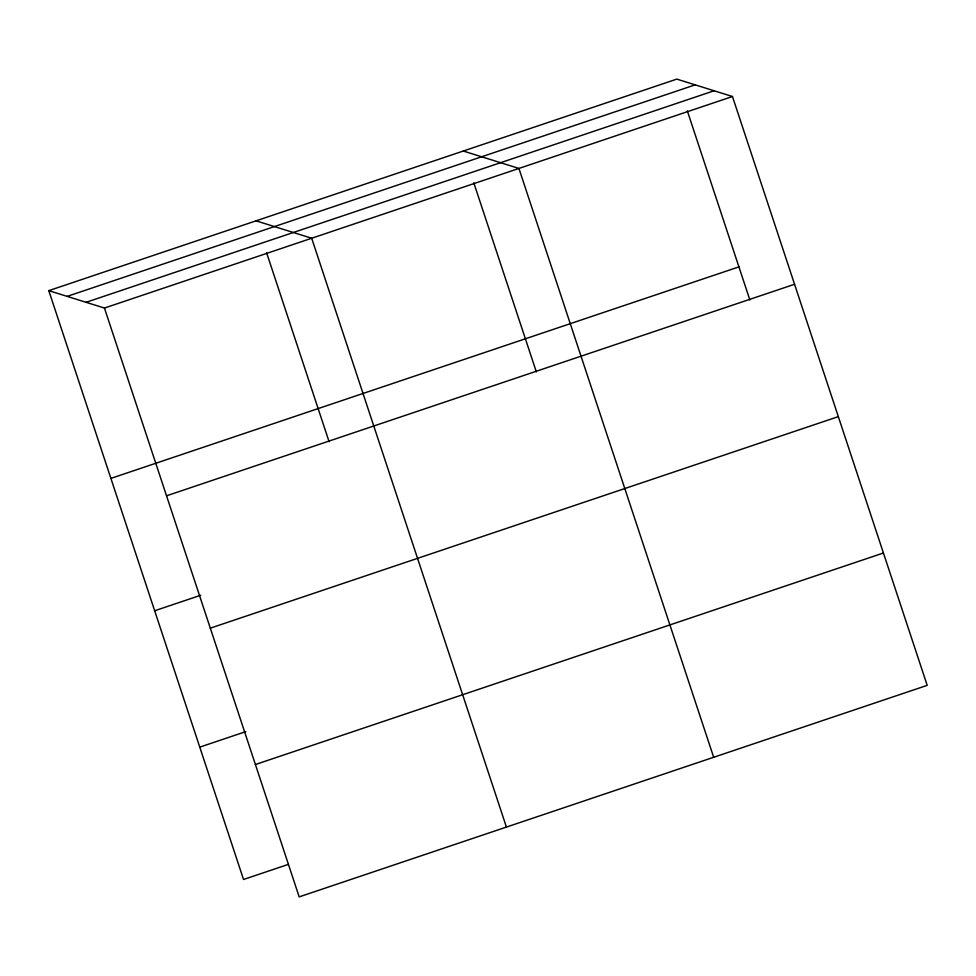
<?xml version="1.0" encoding="UTF-8"?>
<svg xmlns="http://www.w3.org/2000/svg" width="976" height="976" viewBox="0 0 976 976"><rect width="100%" height="100%" fill="white"/><g stroke="black" fill="none" stroke-linecap="round" stroke-linejoin="round"><path stroke-width="1.46" d="M48.8 290.641L676.819 79.117L732.464 96.514L927.2 685.359L299.181 896.883L104.444 308.05L48.8 290.641L243.536 879.486L288.152 864.455M67.161 296.387L695.18 84.851M86.083 302.304L714.103 90.768M104.444 308.05L732.464 96.514M110.898 478.399L738.917 266.875M166.53 495.808L794.549 284.272M154.672 610.756L200.727 595.25M210.304 628.166L838.323 416.63M199.763 747.128L245.818 731.622M255.407 764.525L883.426 553.002M463.295 151.036L518.927 168.433L713.676 757.278M256.041 220.832L311.686 238.242L506.422 827.087M687.324 110.886L749.861 299.961M473.799 182.805L536.336 371.88M266.558 252.613L329.083 441.689"/></g></svg>
